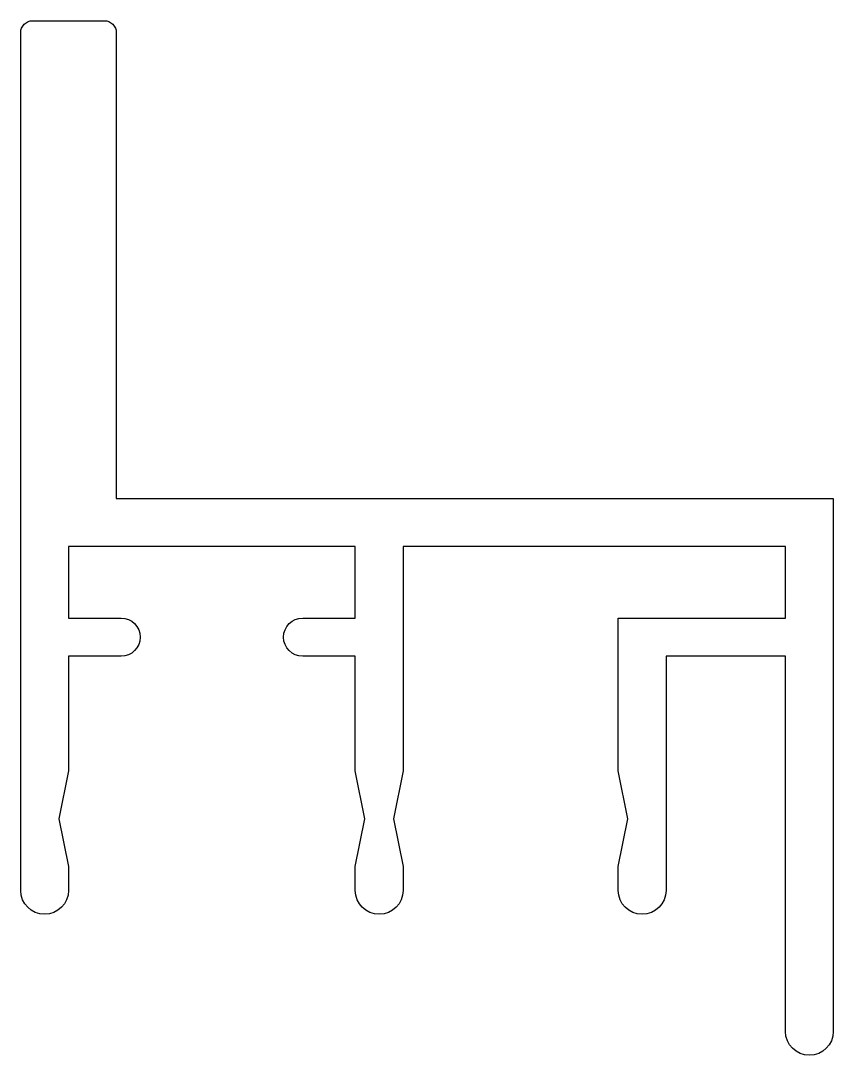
# Model space of a CAD drawing. Extents: x 159.5 to 193.5, y 202.7 to 246.
import ezdxf

# ---------------------------------------------------------------- set-up
doc = ezdxf.new("R2010")
doc.units = 0
doc.layers.get('0').update_dxf_attribs({"linetype": 'CONTINUOUS'})

msp = doc.modelspace()

# ---------------------------------------------------------------- linework, layer by layer
at = {"linetype": 'BYBLOCK'}
msp.add_lwpolyline([(173.874, 212.555), (173.474, 214.555), (173.474, 219.355), (171.274, 219.355, -1), (171.274, 220.955), (173.474, 220.955), (173.474, 223.955), (161.474, 223.955), (161.474, 220.955), (163.674, 220.955, -1), (163.674, 219.355), (161.474, 219.355), (161.474, 214.555), (161.074, 212.555), (161.474, 210.555), (161.474, 209.555, -1), (159.474, 209.555), (159.474, 210.555), (159.474, 214.555), (159.474, 245.455, -0.414214), (159.974, 245.955), (162.974, 245.955, -0.414214), (163.474, 245.455), (163.474, 225.955), (193.474, 225.955), (193.474, 203.655, -1), (191.474, 203.655), (191.474, 219.355), (186.474, 219.355), (186.474, 209.555, -1), (184.474, 209.555), (184.474, 210.555), (184.874, 212.555), (184.474, 214.555), (184.474, 220.955), (191.474, 220.955), (191.474, 223.955), (175.474, 223.955), (175.474, 214.555), (175.074, 212.555), (175.474, 210.555), (175.474, 209.555, -1), (173.474, 209.555), (173.474, 210.555)], format="xyb", close=True, dxfattribs=at)

doc.saveas('drawing.dxf')
